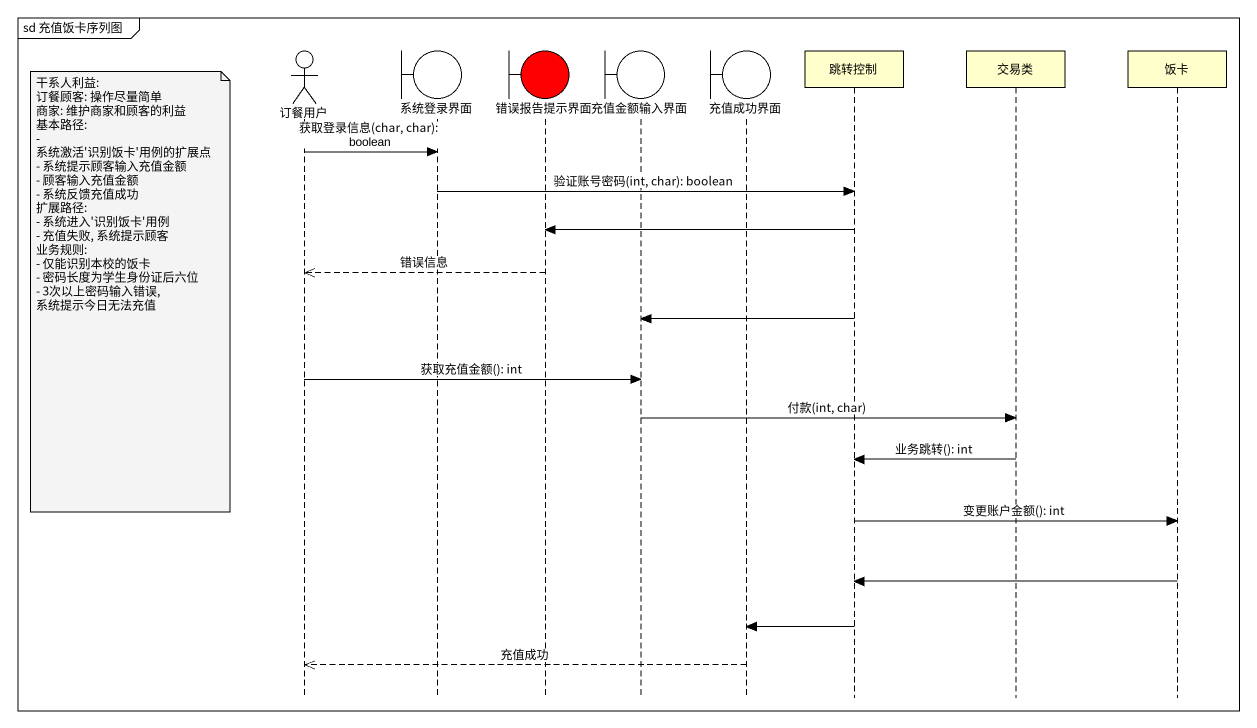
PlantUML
@startuml
mainframe sd 充值饭卡序列图
hide footbox
actor 订餐用户
boundary 系统登录界面
boundary 错误报告提示界面 #FF0000
boundary 充值金额输入界面
boundary 充值成功界面
participant 跳转控制
participant 交易类
participant 饭卡

订餐用户 -> 系统登录界面 : 获取登录信息(char, char): boolean
系统登录界面 -> 跳转控制 : 验证账号密码(int, char): boolean
跳转控制 -> 错误报告提示界面
错误报告提示界面 -->> 订餐用户 : 错误信息
note left of 订餐用户
  干系人利益:
  订餐顾客: 操作尽量简单
  商家: 维护商家和顾客的利益
  基本路径:
  - 系统激活'识别饭卡'用例的扩展点
  - 系统提示顾客输入充值金额
  - 顾客输入充值金额
  - 系统反馈充值成功
  扩展路径:
  - 系统进入'识别饭卡'用例
  - 充值失败, 系统提示顾客
  业务规则:
  - 仅能识别本校的饭卡
  - 密码长度为学生身份证后六位
  - 3次以上密码输入错误, 系统提示今日无法充值
end note
跳转控制 -> 充值金额输入界面
订餐用户 -> 充值金额输入界面 : 获取充值金额(): int
充值金额输入界面 -> 交易类 : 付款(int, char)
交易类 -> 跳转控制 : 业务跳转(): int
跳转控制 -> 饭卡 : 变更账户金额(): int
饭卡 -> 跳转控制
跳转控制 -> 充值成功界面
充值成功界面 -->> 订餐用户 : 充值成功
@enduml
